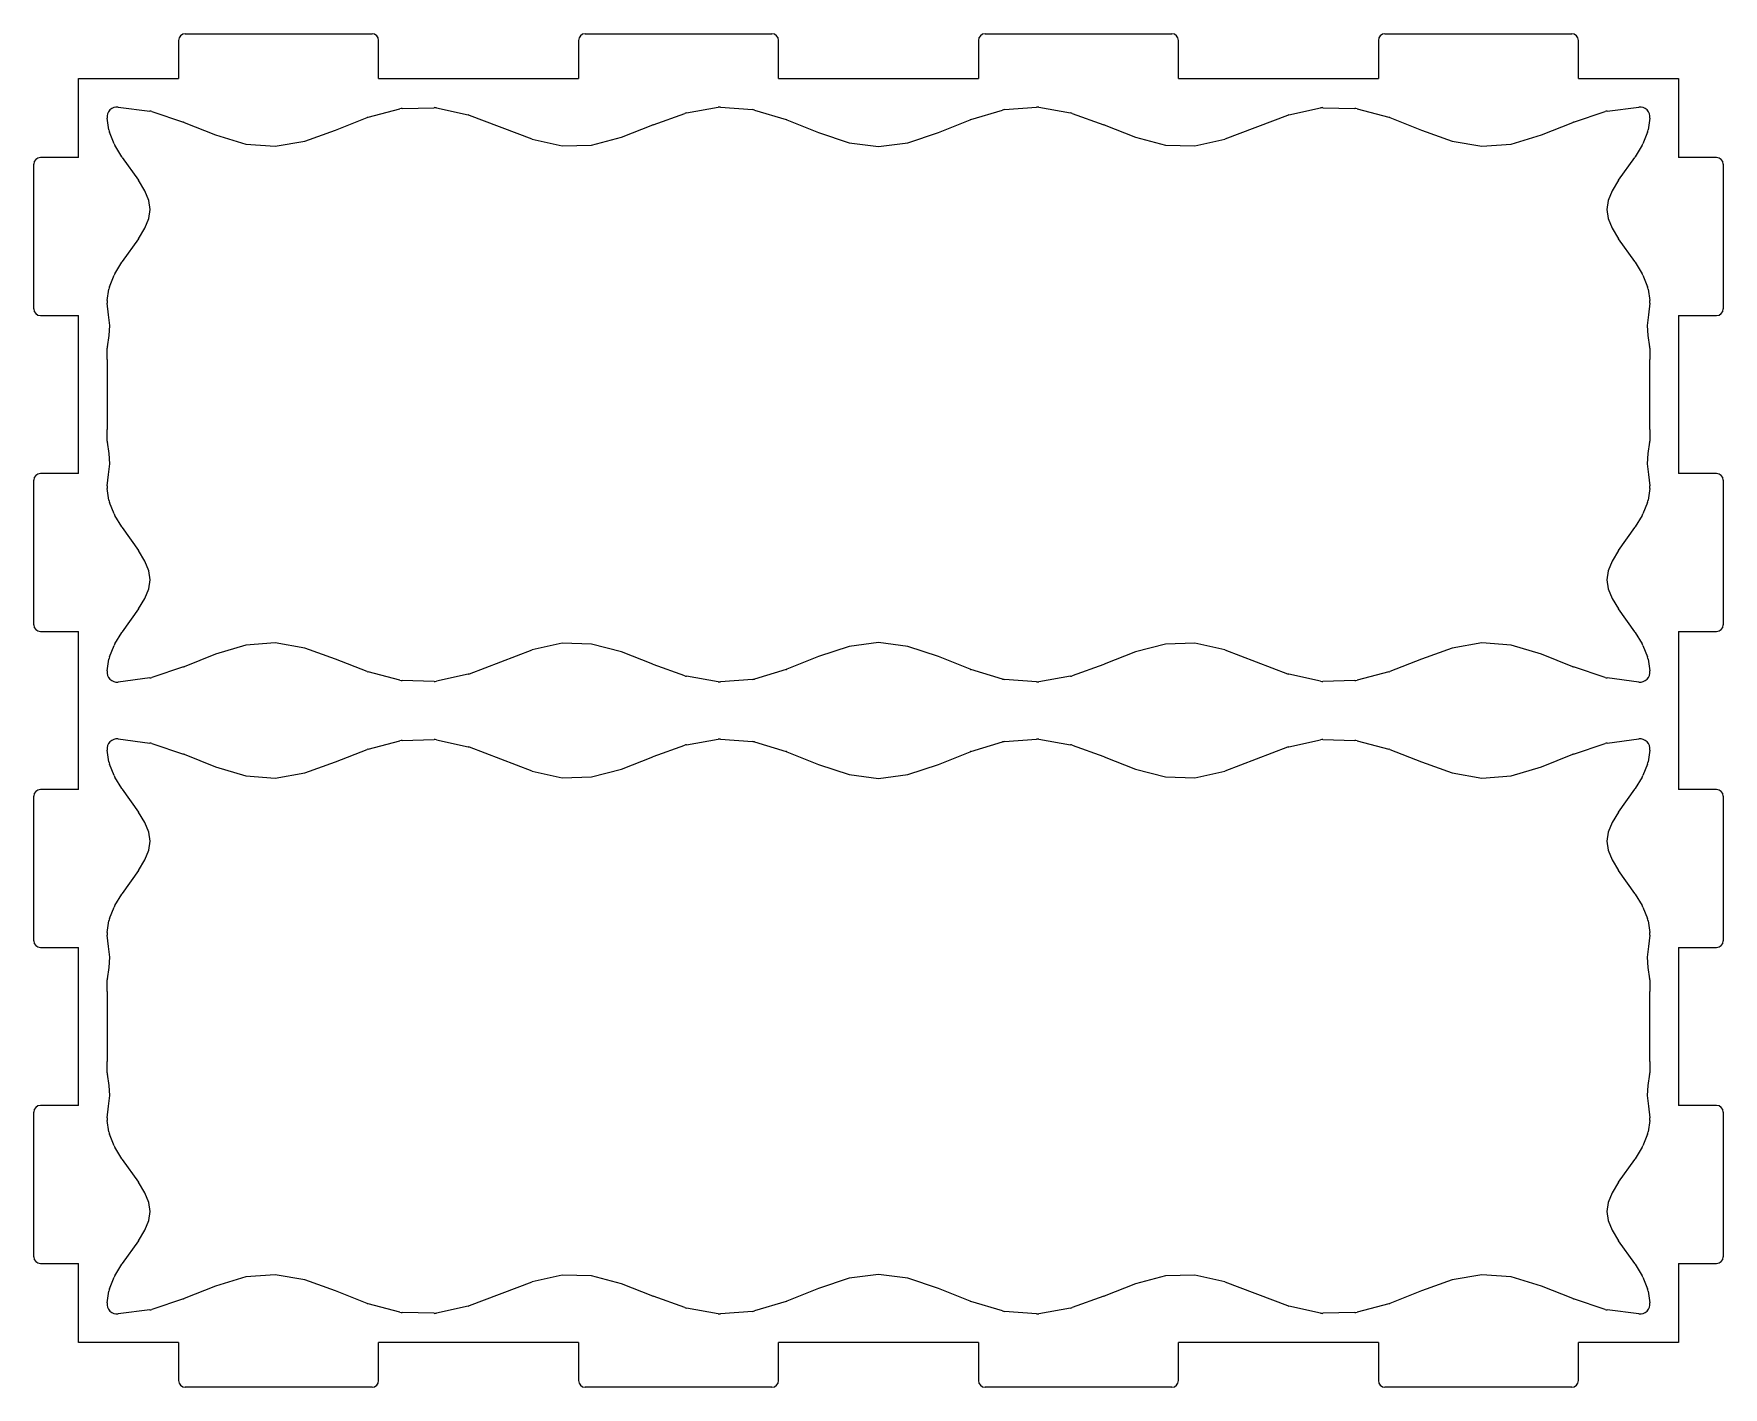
# Model space of a CAD drawing. Header units: millimetres. Extents: x 0 to 512, y 0 to 410.
import ezdxf

# ---------------------------------------------------------------- set-up
doc = ezdxf.new("R2010")
doc.units = ezdxf.units.MM
doc.layers.add('CutProfile', color=7, linetype='CONTINUOUS')

msp = doc.modelspace()

# ---------------------------------------------------------------- linework, layer by layer
at = {"layer": 'CutProfile'}
for p, q in [((45.9, 410.4), (102.5, 410.4)), ((167.1, 410.4), (223.7, 410.4)), ((288.3, 410.4), (344.9, 410.4)), ((409.5, 410.4), (466.1, 410.4)), ((43.9, 408.4), (43.9, 396.8)), ((104.5, 396.8), (104.5, 408.4)), ((165.1, 408.4), (165.1, 396.8)), ((225.7, 396.8), (225.7, 408.4)), ((286.3, 408.4), (286.3, 396.8)), ((346.9, 396.8), (346.9, 408.4)), ((407.5, 408.4), (407.5, 396.8)), ((468.1, 396.8), (468.1, 408.4)), ((13.6, 396.8), (43.9, 396.8)), ((13.6, 372.85), (13.6, 396.8)), ((104.5, 396.8), (165.1, 396.8)), ((225.7, 396.8), (286.3, 396.8)), ((346.9, 396.8), (407.5, 396.8)), ((468.1, 396.8), (498.4, 396.8)), ((498.4, 396.8), (498.4, 372.85)), ((22.73, 381.27), (22.23, 384.78)), ((25.58, 388.18), (35.2, 386.94)), ((35.77, 386.81), (45.38, 383.6)), ((91.46, 381.22), (101.04, 384.99)), ((101.37, 385.1), (110.98, 387.64)), ((111.67, 387.74), (121.29, 387.99)), ((122.02, 387.92), (131.64, 385.78)), ((151.08, 378.43), (132.05, 385.66)), ((187.67, 382.81), (197.28, 386.27)), ((197.78, 386.4), (207.39, 388.1)), ((208.15, 388.14), (217.77, 387.39)), ((218.4, 387.27), (228.02, 384.37)), ((228.26, 384.28), (237.8, 380.47)), ((274.2, 380.47), (283.74, 384.28)), ((283.98, 384.37), (293.6, 387.27)), ((294.23, 387.39), (303.85, 388.14)), ((304.61, 388.1), (314.22, 386.4)), ((314.72, 386.27), (324.33, 382.81)), ((379.95, 385.66), (360.92, 378.43)), ((380.36, 385.78), (389.98, 387.92)), ((390.71, 387.99), (400.33, 387.74)), ((401.02, 387.64), (410.63, 385.1)), ((410.96, 384.99), (420.54, 381.22)), ((466.62, 383.6), (476.23, 386.81)), ((476.8, 386.94), (486.42, 388.18)), ((489.77, 384.78), (489.27, 381.27)), ((24.34, 377.06), (22.92, 380.57)), ((45.55, 383.54), (55.04, 379.74)), ((55.04, 379.74), (64.22, 376.97)), ((82.12, 377.87), (91.46, 381.22)), ((169.02, 376.65), (178.13, 379.06)), ((178.13, 379.06), (187.59, 382.77)), ((237.8, 380.47), (247.06, 377.38)), ((264.94, 377.38), (274.2, 380.47)), ((324.41, 382.77), (333.87, 379.06)), ((333.87, 379.06), (342.98, 376.65)), ((420.54, 381.22), (429.88, 377.87)), ((447.78, 376.97), (456.96, 379.74)), ((456.96, 379.74), (466.45, 383.54)), ((489.08, 380.57), (487.66, 377.06)), ((26.68, 373.12), (24.55, 376.63)), ((64.22, 376.97), (73.14, 376.27)), ((73.14, 376.27), (82.12, 377.87)), ((151.08, 378.43), (160.12, 376.41)), ((160.12, 376.41), (169.02, 376.65)), ((247.06, 377.38), (256, 376.22)), ((256, 376.22), (264.94, 377.38)), ((342.98, 376.65), (351.88, 376.41)), ((351.88, 376.41), (360.92, 378.43)), ((429.88, 377.87), (438.86, 376.27)), ((438.86, 376.27), (447.78, 376.97)), ((487.45, 376.63), (485.32, 373.12)), ((0, 326.95), (0, 370.85)), ((13.6, 372.85), (2, 372.85)), ((26.8, 372.93), (31.75, 366.01)), ((480.25, 366.01), (485.2, 372.93)), ((510, 372.85), (498.4, 372.85)), ((512, 370.85), (512, 326.95)), ((33.69, 362.8), (31.75, 366.01)), ((480.25, 366.01), (478.31, 362.8)), ((34.88, 359.86), (33.69, 362.8)), ((35.27, 357.13), (34.88, 359.86)), ((477.12, 359.86), (476.73, 357.13)), ((478.31, 362.8), (477.12, 359.86)), ((33.69, 351.47), (34.88, 354.41)), ((34.88, 354.41), (35.27, 357.13)), ((476.73, 357.13), (477.12, 354.41)), ((477.12, 354.41), (478.31, 351.47)), ((31.75, 348.26), (26.8, 341.34)), ((31.75, 348.26), (33.69, 351.47)), ((478.31, 351.47), (480.25, 348.26)), ((485.2, 341.34), (480.25, 348.26)), ((24.55, 337.64), (26.68, 341.15)), ((485.32, 341.15), (487.45, 337.64)), ((22.23, 329.49), (22.73, 333)), ((22.92, 333.7), (24.34, 337.21)), ((487.66, 337.21), (489.08, 333.7)), ((489.27, 333), (489.77, 329.49)), ((22.66, 325.21), (22.22, 328.7)), ((489.78, 328.7), (489.34, 325.21)), ((2, 324.95), (13.6, 324.95)), ((13.6, 277.05), (13.6, 324.95)), ((23.02, 321.98), (22.66, 325.21)), ((489.34, 325.21), (488.98, 321.98)), ((498.4, 324.95), (498.4, 277.05)), ((498.4, 324.95), (510, 324.95)), ((22.3, 315.47), (22.8, 318.86)), ((22.8, 318.86), (23.02, 321.98)), ((488.98, 321.98), (489.2, 318.86)), ((489.2, 318.86), (489.7, 315.47)), ((22.2, 311.59), (22.27, 315.1)), ((489.73, 315.1), (489.8, 311.59)), ((22.2, 311.52), (22.2, 290.48)), ((489.8, 290.48), (489.8, 311.52)), ((22.27, 286.9), (22.2, 290.41)), ((489.8, 290.41), (489.73, 286.9)), ((22.8, 283.14), (22.3, 286.53)), ((23.02, 280.02), (22.8, 283.14)), ((489.2, 283.14), (488.98, 280.02)), ((489.7, 286.53), (489.2, 283.14)), ((13.6, 277.05), (2, 277.05)), ((22.22, 273.3), (22.66, 276.79)), ((22.66, 276.79), (23.02, 280.02)), ((488.98, 280.02), (489.34, 276.79)), ((489.34, 276.79), (489.78, 273.3)), ((510, 277.05), (498.4, 277.05)), ((0, 231.15), (0, 275.05)), ((22.73, 269), (22.23, 272.51)), ((489.77, 272.51), (489.27, 269)), ((512, 275.05), (512, 231.15)), ((24.34, 264.79), (22.92, 268.3)), ((489.08, 268.3), (487.66, 264.79)), ((26.68, 260.85), (24.55, 264.36)), ((487.45, 264.36), (485.32, 260.85)), ((26.8, 260.66), (31.75, 253.74)), ((480.25, 253.74), (485.2, 260.66)), ((33.69, 250.53), (31.75, 253.74)), ((480.25, 253.74), (478.31, 250.53)), ((34.88, 247.59), (33.69, 250.53)), ((35.27, 244.87), (34.88, 247.59)), ((477.12, 247.59), (476.73, 244.87)), ((478.31, 250.53), (477.12, 247.59)), ((33.69, 239.2), (34.88, 242.14)), ((34.88, 242.14), (35.27, 244.87)), ((476.73, 244.87), (477.12, 242.14)), ((477.12, 242.14), (478.31, 239.2)), ((31.75, 235.99), (26.8, 229.07)), ((31.75, 235.99), (33.69, 239.2)), ((478.31, 239.2), (480.25, 235.99)), ((485.2, 229.07), (480.25, 235.99)), ((2, 229.15), (13.6, 229.15)), ((13.6, 181.25), (13.6, 229.15)), ((24.55, 225.37), (26.68, 228.88)), ((73.14, 225.73), (64.22, 225.03)), ((82.12, 224.13), (73.14, 225.73)), ((160.12, 225.59), (151.08, 223.57)), ((169.02, 225.35), (160.12, 225.59)), ((178.13, 222.94), (169.02, 225.35)), ((256, 225.78), (247.06, 224.62)), ((264.94, 224.62), (256, 225.78)), ((342.98, 225.35), (333.87, 222.94)), ((351.88, 225.59), (342.98, 225.35)), ((360.92, 223.57), (351.88, 225.59)), ((438.86, 225.73), (429.88, 224.13)), ((447.78, 225.03), (438.86, 225.73)), ((485.32, 228.88), (487.45, 225.37)), ((498.4, 229.15), (498.4, 181.25)), ((498.4, 229.15), (510, 229.15)), ((22.23, 217.22), (22.73, 220.73)), ((22.92, 221.43), (24.34, 224.94)), ((55.04, 222.26), (45.55, 218.46)), ((64.22, 225.03), (55.04, 222.26)), ((91.46, 220.78), (82.12, 224.13)), ((101.04, 217.01), (91.46, 220.78)), ((132.05, 216.34), (151.08, 223.57)), ((187.59, 219.23), (178.13, 222.94)), ((237.8, 221.53), (228.26, 217.72)), ((247.06, 224.62), (237.8, 221.53)), ((274.2, 221.53), (264.94, 224.62)), ((283.74, 217.72), (274.2, 221.53)), ((333.87, 222.94), (324.41, 219.23)), ((360.92, 223.57), (379.95, 216.34)), ((420.54, 220.78), (410.96, 217.01)), ((429.88, 224.13), (420.54, 220.78)), ((456.96, 222.26), (447.78, 225.03)), ((466.45, 218.46), (456.96, 222.26)), ((487.66, 224.94), (489.08, 221.43)), ((489.27, 220.73), (489.77, 217.22)), ((35.2, 215.06), (25.58, 213.82)), ((45.38, 218.4), (35.77, 215.19)), ((110.98, 214.36), (101.37, 216.9)), ((131.64, 216.22), (122.02, 214.08)), ((197.28, 215.73), (187.67, 219.19)), ((207.39, 213.9), (197.78, 215.6)), ((228.02, 217.63), (218.4, 214.73)), ((293.6, 214.73), (283.98, 217.63)), ((314.22, 215.6), (304.61, 213.9)), ((324.33, 219.19), (314.72, 215.73)), ((389.98, 214.08), (380.36, 216.22)), ((410.63, 216.9), (401.02, 214.36)), ((476.23, 215.19), (466.62, 218.4)), ((486.42, 213.82), (476.8, 215.06)), ((121.29, 214.01), (111.67, 214.26)), ((217.77, 214.61), (208.15, 213.86)), ((303.85, 213.86), (294.23, 214.61)), ((400.33, 214.26), (390.71, 214.01)), ((25.58, 196.58), (35.2, 195.34)), ((35.77, 195.21), (45.38, 192)), ((101.37, 193.5), (110.98, 196.04)), ((111.67, 196.14), (121.29, 196.39)), ((122.02, 196.32), (131.64, 194.18)), ((187.67, 191.21), (197.28, 194.67)), ((197.78, 194.8), (207.39, 196.5)), ((208.15, 196.54), (217.77, 195.79)), ((218.4, 195.67), (228.02, 192.77)), ((283.98, 192.77), (293.6, 195.67)), ((294.23, 195.79), (303.85, 196.54)), ((304.61, 196.5), (314.22, 194.8)), ((314.72, 194.67), (324.33, 191.21)), ((380.36, 194.18), (389.98, 196.32)), ((390.71, 196.39), (400.33, 196.14)), ((401.02, 196.04), (410.63, 193.5)), ((466.62, 192), (476.23, 195.21)), ((476.8, 195.34), (486.42, 196.58)), ((22.73, 189.67), (22.23, 193.18)), ((45.55, 191.94), (55.04, 188.14)), ((82.12, 186.27), (91.46, 189.62)), ((91.46, 189.62), (101.04, 193.39)), ((151.08, 186.83), (132.05, 194.06)), ((178.13, 187.46), (187.59, 191.17)), ((228.26, 192.68), (237.8, 188.87)), ((274.2, 188.87), (283.74, 192.68)), ((324.41, 191.17), (333.87, 187.46)), ((379.95, 194.06), (360.92, 186.83)), ((410.96, 193.39), (420.54, 189.62)), ((420.54, 189.62), (429.88, 186.27)), ((456.96, 188.14), (466.45, 191.94)), ((489.77, 193.18), (489.27, 189.67)), ((24.34, 185.46), (22.92, 188.97)), ((26.68, 181.52), (24.55, 185.03)), ((55.04, 188.14), (64.22, 185.37)), ((64.22, 185.37), (73.14, 184.67)), ((73.14, 184.67), (82.12, 186.27)), ((151.08, 186.83), (160.12, 184.81)), ((160.12, 184.81), (169.02, 185.05)), ((169.02, 185.05), (178.13, 187.46)), ((237.8, 188.87), (247.06, 185.78)), ((247.06, 185.78), (256, 184.62)), ((256, 184.62), (264.94, 185.78)), ((264.94, 185.78), (274.2, 188.87)), ((333.87, 187.46), (342.98, 185.05)), ((342.98, 185.05), (351.88, 184.81)), ((351.88, 184.81), (360.92, 186.83)), ((429.88, 186.27), (438.86, 184.67)), ((438.86, 184.67), (447.78, 185.37)), ((447.78, 185.37), (456.96, 188.14)), ((487.45, 185.03), (485.32, 181.52)), ((489.08, 188.97), (487.66, 185.46)), ((0, 135.35), (0, 179.25)), ((13.6, 181.25), (2, 181.25)), ((26.8, 181.33), (31.75, 174.41)), ((480.25, 174.41), (485.2, 181.33)), ((510, 181.25), (498.4, 181.25)), ((512, 179.25), (512, 135.35)), ((33.69, 171.2), (31.75, 174.41)), ((480.25, 174.41), (478.31, 171.2)), ((34.88, 168.26), (33.69, 171.2)), ((478.31, 171.2), (477.12, 168.26)), ((35.27, 165.53), (34.88, 168.26)), ((34.88, 162.81), (35.27, 165.53)), ((477.12, 168.26), (476.73, 165.53)), ((476.73, 165.53), (477.12, 162.81)), ((31.75, 156.66), (33.69, 159.87)), ((33.69, 159.87), (34.88, 162.81)), ((477.12, 162.81), (478.31, 159.87)), ((478.31, 159.87), (480.25, 156.66)), ((31.75, 156.66), (26.8, 149.74)), ((485.2, 149.74), (480.25, 156.66)), ((24.55, 146.04), (26.68, 149.55)), ((485.32, 149.55), (487.45, 146.04)), ((22.92, 142.1), (24.34, 145.61)), ((487.66, 145.61), (489.08, 142.1)), ((22.23, 137.89), (22.73, 141.4)), ((489.27, 141.4), (489.77, 137.89)), ((2, 133.35), (13.6, 133.35)), ((13.6, 85.45), (13.6, 133.35)), ((22.66, 133.61), (22.22, 137.1)), ((23.02, 130.38), (22.66, 133.61)), ((489.34, 133.61), (488.98, 130.38)), ((489.78, 137.1), (489.34, 133.61)), ((498.4, 133.35), (498.4, 85.45)), ((498.4, 133.35), (510, 133.35)), ((22.8, 127.26), (23.02, 130.38)), ((488.98, 130.38), (489.2, 127.26)), ((22.2, 119.99), (22.27, 123.5)), ((22.3, 123.87), (22.8, 127.26)), ((489.2, 127.26), (489.7, 123.87)), ((489.73, 123.5), (489.8, 119.99)), ((22.2, 119.92), (22.2, 98.88)), ((489.8, 98.88), (489.8, 119.92)), ((22.27, 95.3), (22.2, 98.81)), ((489.8, 98.81), (489.73, 95.3)), ((22.8, 91.54), (22.3, 94.93)), ((489.7, 94.93), (489.2, 91.54)), ((22.66, 85.19), (23.02, 88.42)), ((23.02, 88.42), (22.8, 91.54)), ((489.2, 91.54), (488.98, 88.42)), ((488.98, 88.42), (489.34, 85.19)), ((0, 39.55), (0, 83.45)), ((13.6, 85.45), (2, 85.45)), ((22.22, 81.7), (22.66, 85.19)), ((489.34, 85.19), (489.78, 81.7)), ((510, 85.45), (498.4, 85.45)), ((512, 83.45), (512, 39.55)), ((22.73, 77.4), (22.23, 80.91)), ((489.77, 80.91), (489.27, 77.4)), ((24.34, 73.19), (22.92, 76.7)), ((26.68, 69.25), (24.55, 72.76)), ((487.45, 72.76), (485.32, 69.25)), ((489.08, 76.7), (487.66, 73.19)), ((26.8, 69.06), (31.75, 62.14)), ((480.25, 62.14), (485.2, 69.06)), ((33.69, 58.93), (31.75, 62.14)), ((480.25, 62.14), (478.31, 58.93)), ((34.88, 55.99), (33.69, 58.93)), ((478.31, 58.93), (477.12, 55.99)), ((35.27, 53.27), (34.88, 55.99)), ((34.88, 50.54), (35.27, 53.27)), ((477.12, 55.99), (476.73, 53.27)), ((476.73, 53.27), (477.12, 50.54)), ((31.75, 44.39), (33.69, 47.6)), ((33.69, 47.6), (34.88, 50.54)), ((477.12, 50.54), (478.31, 47.6)), ((478.31, 47.6), (480.25, 44.39)), ((31.75, 44.39), (26.8, 37.47)), ((485.2, 37.47), (480.25, 44.39)), ((2, 37.55), (13.6, 37.55)), ((13.6, 13.6), (13.6, 37.55)), ((24.55, 33.77), (26.68, 37.28)), ((485.32, 37.28), (487.45, 33.77)), ((498.4, 37.55), (498.4, 13.6)), ((498.4, 37.55), (510, 37.55)), ((22.92, 29.83), (24.34, 33.34)), ((64.22, 33.43), (55.04, 30.66)), ((73.14, 34.13), (64.22, 33.43)), ((82.12, 32.53), (73.14, 34.13)), ((91.46, 29.18), (82.12, 32.53)), ((132.05, 24.74), (151.08, 31.97)), ((160.12, 33.99), (151.08, 31.97)), ((169.02, 33.75), (160.12, 33.99)), ((178.13, 31.34), (169.02, 33.75)), ((187.59, 27.63), (178.13, 31.34)), ((247.06, 33.02), (237.8, 29.93)), ((256, 34.18), (247.06, 33.02)), ((264.94, 33.02), (256, 34.18)), ((274.2, 29.93), (264.94, 33.02)), ((333.87, 31.34), (324.41, 27.63)), ((342.98, 33.75), (333.87, 31.34)), ((351.88, 33.99), (342.98, 33.75)), ((360.92, 31.97), (351.88, 33.99)), ((360.92, 31.97), (379.95, 24.74)), ((429.88, 32.53), (420.54, 29.18)), ((438.86, 34.13), (429.88, 32.53)), ((447.78, 33.43), (438.86, 34.13)), ((456.96, 30.66), (447.78, 33.43)), ((487.66, 33.34), (489.08, 29.83)), ((22.23, 25.62), (22.73, 29.13)), ((45.38, 26.8), (35.77, 23.59)), ((55.04, 30.66), (45.55, 26.86)), ((101.04, 25.41), (91.46, 29.18)), ((197.28, 24.13), (187.67, 27.59)), ((228.02, 26.03), (218.4, 23.13)), ((237.8, 29.93), (228.26, 26.12)), ((283.74, 26.12), (274.2, 29.93)), ((293.6, 23.13), (283.98, 26.03)), ((324.33, 27.59), (314.72, 24.13)), ((420.54, 29.18), (410.96, 25.41)), ((466.45, 26.86), (456.96, 30.66)), ((476.23, 23.59), (466.62, 26.8)), ((489.27, 29.13), (489.77, 25.62)), ((35.2, 23.46), (25.58, 22.22)), ((110.98, 22.76), (101.37, 25.3)), ((121.29, 22.41), (111.67, 22.66)), ((131.64, 24.62), (122.02, 22.48)), ((207.39, 22.3), (197.78, 24)), ((217.77, 23.01), (208.15, 22.26)), ((303.85, 22.26), (294.23, 23.01)), ((314.22, 24), (304.61, 22.3)), ((389.98, 22.48), (380.36, 24.62)), ((400.33, 22.66), (390.71, 22.41)), ((410.63, 25.3), (401.02, 22.76)), ((486.42, 22.22), (476.8, 23.46)), ((43.9, 13.6), (13.6, 13.6)), ((43.9, 13.6), (43.9, 2)), ((104.5, 2), (104.5, 13.6)), ((165.1, 13.6), (104.5, 13.6)), ((165.1, 13.6), (165.1, 2)), ((225.7, 2), (225.7, 13.6)), ((286.3, 13.6), (225.7, 13.6)), ((286.3, 13.6), (286.3, 2)), ((346.9, 2), (346.9, 13.6)), ((407.5, 13.6), (346.9, 13.6)), ((407.5, 13.6), (407.5, 2)), ((468.1, 2), (468.1, 13.6)), ((498.4, 13.6), (468.1, 13.6)), ((102.5, 0), (45.9, 0)), ((223.7, 0), (167.1, 0)), ((344.9, 0), (288.3, 0)), ((466.1, 0), (409.5, 0))]:
    msp.add_line(p, q, dxfattribs=at)
for centre, radius, start, end in [((45.9, 408.4), 2, 90, 180), ((102.5, 408.4), 2, 0, 90), ((167.1, 408.4), 2, 90, 180), ((223.7, 408.4), 2, 0, 90), ((288.3, 408.4), 2, 90, 180), ((344.9, 408.4), 2, 0, 90), ((409.5, 408.4), 2, 90, 180), ((466.1, 408.4), 2, 0, 90), ((25.2, 385.2), 3, 82.6534, -171.9115), ((34.82, 383.96), 3, 71.5562, 82.6534), ((102.13, 382.2), 3, 104.8136, 111.4745), ((111.75, 384.74), 3, 91.5027, 104.8136), ((121.37, 385), 3, 77.4374, 91.5027), ((130.98, 382.85), 3, 69.2024, 77.4374), ((198.3, 383.44), 3, 100.0598, 109.7856), ((207.92, 385.15), 3, 85.5256, 100.0598), ((217.53, 384.4), 3, 73.2185, 85.5256), ((227.15, 381.5), 3, 68.1865, 73.2185), ((284.85, 381.5), 3, 106.7815, 111.8135), ((294.47, 384.4), 3, 94.4744, 106.7815), ((304.08, 385.15), 3, 79.9402, 94.4744), ((313.7, 383.44), 3, 70.2144, 79.9402), ((381.02, 382.85), 3, 102.5626, 110.7976), ((390.63, 385), 3, 88.4973, 102.5626), ((400.25, 384.74), 3, 75.1864, 88.4973), ((409.87, 382.2), 3, 68.5255, 75.1864), ((477.18, 383.96), 3, 97.3466, 108.4438), ((486.8, 385.2), 3, -8.0885, 97.3466), ((25.7, 381.69), 3, -171.9115, -157.9663), ((44.43, 380.75), 3, 68.1865, 71.5562), ((188.68, 379.98), 3, 109.7856, 111.4745), ((323.32, 379.98), 3, 68.5255, 70.2144), ((467.57, 380.75), 3, 108.4438, 111.8135), ((486.3, 381.69), 3, -22.0337, -8.0885), ((27.12, 378.18), 3, -157.9663, -148.797), ((484.88, 378.18), 3, -31.203, -22.0337), ((2, 370.85), 2, 90, 180), ((29.24, 374.68), 3, -148.797, -144.4556), ((482.76, 374.68), 3, -35.5444, -31.203), ((510, 370.85), 2, 0, 90), ((29.24, 339.59), 3, 144.4556, 148.797), ((482.76, 339.59), 3, 31.203, 35.5444), ((25.7, 332.57), 3, 157.9663, 171.9115), ((27.12, 336.08), 3, 148.797, 157.9663), ((484.88, 336.08), 3, 22.0337, 31.203), ((486.3, 332.57), 3, 8.0885, 22.0337), ((25.2, 329.07), 3, 171.9115, -172.9369), ((486.8, 329.07), 3, -7.0631, 8.0885), ((2, 326.95), 2, 180, -90), ((510, 326.95), 2, -90, 0), ((25.27, 315.03), 3, 171.6415, 178.8211), ((486.73, 315.03), 3, 1.1789, 8.3585), ((25.2, 311.52), 3, 178.8211, 180), ((486.8, 311.52), 3, 0, 1.1789), ((25.2, 290.48), 3, 180, -178.8211), ((25.27, 286.97), 3, -178.8211, -171.6415), ((486.73, 286.97), 3, -8.3585, -1.1789), ((486.8, 290.48), 3, -1.1789, 0), ((2, 275.05), 2, 90, 180), ((510, 275.05), 2, 0, 90), ((25.2, 272.93), 3, 172.9369, -171.9115), ((486.8, 272.93), 3, -8.0885, 7.0631), ((25.7, 269.43), 3, -171.9115, -157.9663), ((486.3, 269.43), 3, -22.0337, -8.0885), ((27.12, 265.92), 3, -157.9663, -148.797), ((484.88, 265.92), 3, -31.203, -22.0337), ((29.24, 262.41), 3, -148.797, -144.4556), ((482.76, 262.41), 3, -35.5444, -31.203), ((2, 231.15), 2, 180, -90), ((510, 231.15), 2, -90, 0), ((27.12, 223.82), 3, 148.797, 157.9663), ((29.24, 227.32), 3, 144.4556, 148.797), ((482.76, 227.32), 3, 31.203, 35.5444), ((484.88, 223.82), 3, 22.0337, 31.203), ((25.7, 220.31), 3, 157.9663, 171.9115), ((486.3, 220.31), 3, 8.0885, 22.0337), ((25.2, 216.8), 3, 171.9115, -82.6534), ((34.82, 218.04), 3, -82.6534, -71.5562), ((44.43, 221.25), 3, -71.5562, -68.1865), ((102.13, 219.8), 3, -111.4745, -104.8136), ((130.98, 219.15), 3, -77.4374, -69.2024), ((188.68, 222.02), 3, -111.4745, -109.7856), ((198.3, 218.56), 3, -109.7856, -100.0598), ((227.15, 220.5), 3, -73.2185, -68.1865), ((284.85, 220.5), 3, -111.8135, -106.7815), ((313.7, 218.56), 3, -79.9402, -70.2144), ((323.32, 222.02), 3, -70.2144, -68.5255), ((381.02, 219.15), 3, -110.7976, -102.5626), ((409.87, 219.8), 3, -75.1864, -68.5255), ((467.57, 221.25), 3, -111.8135, -108.4438), ((477.18, 218.04), 3, -108.4438, -97.3466), ((486.8, 216.8), 3, -97.3466, 8.0885), ((111.75, 217.26), 3, -104.8136, -91.5027), ((121.37, 217), 3, -91.5027, -77.4374), ((207.92, 216.85), 3, -100.0598, -85.5256), ((217.53, 217.6), 3, -85.5256, -73.2185), ((294.47, 217.6), 3, -106.7815, -94.4744), ((304.08, 216.85), 3, -94.4744, -79.9402), ((390.63, 217), 3, -102.5626, -88.4973), ((400.25, 217.26), 3, -88.4973, -75.1864), ((25.2, 193.6), 3, 82.6534, -171.9115), ((34.82, 192.36), 3, 71.5562, 82.6534), ((111.75, 193.14), 3, 91.5027, 104.8136), ((121.37, 193.4), 3, 77.4374, 91.5027), ((198.3, 191.84), 3, 100.0598, 109.7856), ((207.92, 193.55), 3, 85.5256, 100.0598), ((217.53, 192.8), 3, 73.2185, 85.5256), ((294.47, 192.8), 3, 94.4744, 106.7815), ((304.08, 193.55), 3, 79.9402, 94.4744), ((313.7, 191.84), 3, 70.2144, 79.9402), ((390.63, 193.4), 3, 88.4973, 102.5626), ((400.25, 193.14), 3, 75.1864, 88.4973), ((477.18, 192.36), 3, 97.3466, 108.4438), ((486.8, 193.6), 3, -8.0885, 97.3466), ((25.7, 190.09), 3, -171.9115, -157.9663), ((44.43, 189.15), 3, 68.1865, 71.5562), ((102.13, 190.6), 3, 104.8136, 111.4745), ((130.98, 191.25), 3, 69.2024, 77.4374), ((188.68, 188.38), 3, 109.7856, 111.4745), ((227.15, 189.9), 3, 68.1865, 73.2185), ((284.85, 189.9), 3, 106.7815, 111.8135), ((323.32, 188.38), 3, 68.5255, 70.2144), ((381.02, 191.25), 3, 102.5626, 110.7976), ((409.87, 190.6), 3, 68.5255, 75.1864), ((467.57, 189.15), 3, 108.4438, 111.8135), ((486.3, 190.09), 3, -22.0337, -8.0885), ((27.12, 186.58), 3, -157.9663, -148.797), ((484.88, 186.58), 3, -31.203, -22.0337), ((2, 179.25), 2, 90, 180), ((29.24, 183.07), 3, -148.797, -144.4556), ((482.76, 183.07), 3, -35.5444, -31.203), ((510, 179.25), 2, 0, 90), ((29.24, 147.99), 3, 144.4556, 148.797), ((482.76, 147.99), 3, 31.203, 35.5444), ((27.12, 144.48), 3, 148.797, 157.9663), ((484.88, 144.48), 3, 22.0337, 31.203), ((25.7, 140.97), 3, 157.9663, 171.9115), ((486.3, 140.97), 3, 8.0885, 22.0337), ((2, 135.35), 2, 180, -90), ((25.2, 137.47), 3, 171.9115, -172.9369), ((486.8, 137.47), 3, -7.0631, 8.0885), ((510, 135.35), 2, -90, 0), ((25.27, 123.43), 3, 171.6415, 178.8211), ((486.73, 123.43), 3, 1.1789, 8.3585), ((25.2, 119.92), 3, 178.8211, 180), ((486.8, 119.92), 3, 0, 1.1789), ((25.2, 98.88), 3, 180, -178.8211), ((486.8, 98.88), 3, -1.1789, 0), ((25.27, 95.37), 3, -178.8211, -171.6415), ((486.73, 95.37), 3, -8.3585, -1.1789), ((2, 83.45), 2, 90, 180), ((510, 83.45), 2, 0, 90), ((25.2, 81.33), 3, 172.9369, -171.9115), ((25.7, 77.83), 3, -171.9115, -157.9663), ((486.3, 77.83), 3, -22.0337, -8.0885), ((486.8, 81.33), 3, -8.0885, 7.0631), ((27.12, 74.32), 3, -157.9663, -148.797), ((484.88, 74.32), 3, -31.203, -22.0337), ((29.24, 70.81), 3, -148.797, -144.4556), ((482.76, 70.81), 3, -35.5444, -31.203), ((2, 39.55), 2, 180, -90), ((29.24, 35.73), 3, 144.4556, 148.797), ((482.76, 35.73), 3, 31.203, 35.5444), ((510, 39.55), 2, -90, 0), ((27.12, 32.22), 3, 148.797, 157.9663), ((484.88, 32.22), 3, 22.0337, 31.203), ((25.2, 25.2), 3, 171.9115, -82.6534), ((25.7, 28.71), 3, 157.9663, 171.9115), ((44.43, 29.65), 3, -71.5562, -68.1865), ((188.68, 30.42), 3, -111.4745, -109.7856), ((227.15, 28.9), 3, -73.2185, -68.1865), ((284.85, 28.9), 3, -111.8135, -106.7815), ((323.32, 30.42), 3, -70.2144, -68.5255), ((467.57, 29.65), 3, -111.8135, -108.4438), ((486.8, 25.2), 3, -97.3466, 8.0885), ((486.3, 28.71), 3, 8.0885, 22.0337), ((34.82, 26.44), 3, -82.6534, -71.5562), ((102.13, 28.2), 3, -111.4745, -104.8136), ((111.75, 25.66), 3, -104.8136, -91.5027), ((121.37, 25.4), 3, -91.5027, -77.4374), ((130.98, 27.55), 3, -77.4374, -69.2024), ((198.3, 26.96), 3, -109.7856, -100.0598), ((207.92, 25.25), 3, -100.0598, -85.5256), ((217.53, 26), 3, -85.5256, -73.2185), ((294.47, 26), 3, -106.7815, -94.4744), ((304.08, 25.25), 3, -94.4744, -79.9402), ((313.7, 26.96), 3, -79.9402, -70.2144), ((381.02, 27.55), 3, -110.7976, -102.5626), ((390.63, 25.4), 3, -102.5626, -88.4973), ((400.25, 25.66), 3, -88.4973, -75.1864), ((409.87, 28.2), 3, -75.1864, -68.5255), ((477.18, 26.44), 3, -108.4438, -97.3466), ((45.9, 2), 2, -180, -90), ((102.5, 2), 2, -90, 0), ((167.1, 2), 2, -180, -90), ((223.7, 2), 2, -90, 0), ((288.3, 2), 2, -180, -90), ((344.9, 2), 2, -90, 0), ((409.5, 2), 2, -180, -90), ((466.1, 2), 2, -90, 0)]:
    msp.add_arc(centre, radius, start, end, dxfattribs=at)

doc.saveas('drawing.dxf')
